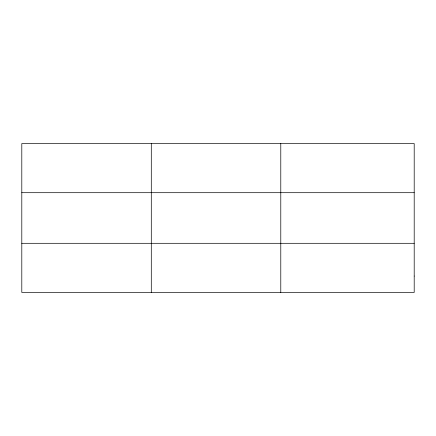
<?xml version="1.0" encoding="UTF-8"?>
<svg xmlns="http://www.w3.org/2000/svg" width="436" height="436" viewBox="0 0 436 436"><rect width="100%" height="100%" fill="white"/><g stroke="black" fill="none" stroke-linecap="round" stroke-linejoin="round"><path stroke-width="0.65" d="M151.292 292.431L151.292 143.569M280.784 292.431L280.784 143.569M21.8 192.696L414.2 192.696M21.8 243.304L414.2 243.304M414.2 276.053L414.2 292.431L21.8 292.431L21.8 143.569L414.2 143.569L414.2 276.053"/></g></svg>
